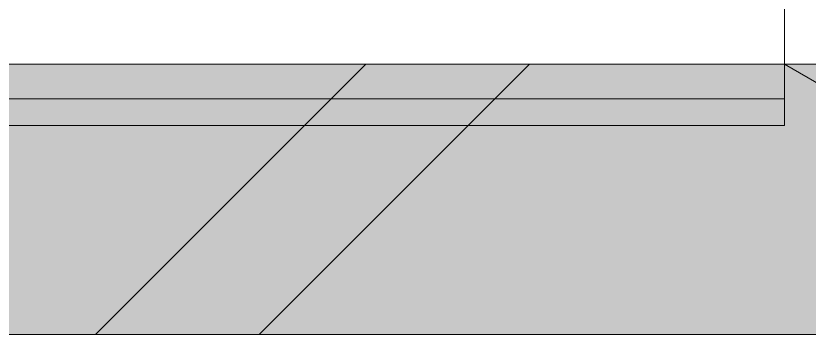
# Model space of a CAD drawing. Header units: millimetres. Extents: x -546 to 1681, y -650 to 1730.
# Drawn here: x 765.745 to 767.8, y 614.316 to 615.143 of the extents above; entities that cross this region are included whole.
import ezdxf

# ---------------------------------------------------------------- set-up
doc = ezdxf.new("R2010")
doc.units = ezdxf.units.MM

msp = doc.modelspace()

# ---------------------------------------------------------------- hatches: boundary and pattern name
at = {"true_color": 0xffffff}
h = msp.add_hatch(color=7, dxfattribs=at)
h.dxf.hatch_style = 2
h.paths.add_polyline_path([(764.5752, 614.3177), (764.5742, 615.0177), (787.4862, 615.0177), (787.4862, 614.3177)])

# ---------------------------------------------------------------- linework, layer by layer
at = {"color": 7, "lineweight": 0}
for points in [[(767.7362, 614.8587), (767.7362, 616.5177)], [(787.4862, 615.0177), (763.8742, 615.0177)], [(763.8992, 615.0177), (767.7362, 615.0177)], [(765.9512, 614.3177), (766.6512, 615.0177)], [(766.3752, 614.3177), (767.0752, 615.0177)], [(767.7362, 615.0177), (776.8292, 609.7677)], [(763.8992, 614.9277), (767.7362, 614.9277)], [(763.8992, 614.8587), (767.7362, 614.8587)], [(764.5752, 614.3177), (787.4862, 614.3177)]]:
    msp.add_lwpolyline(points, dxfattribs=at)

doc.saveas('drawing.dxf')
